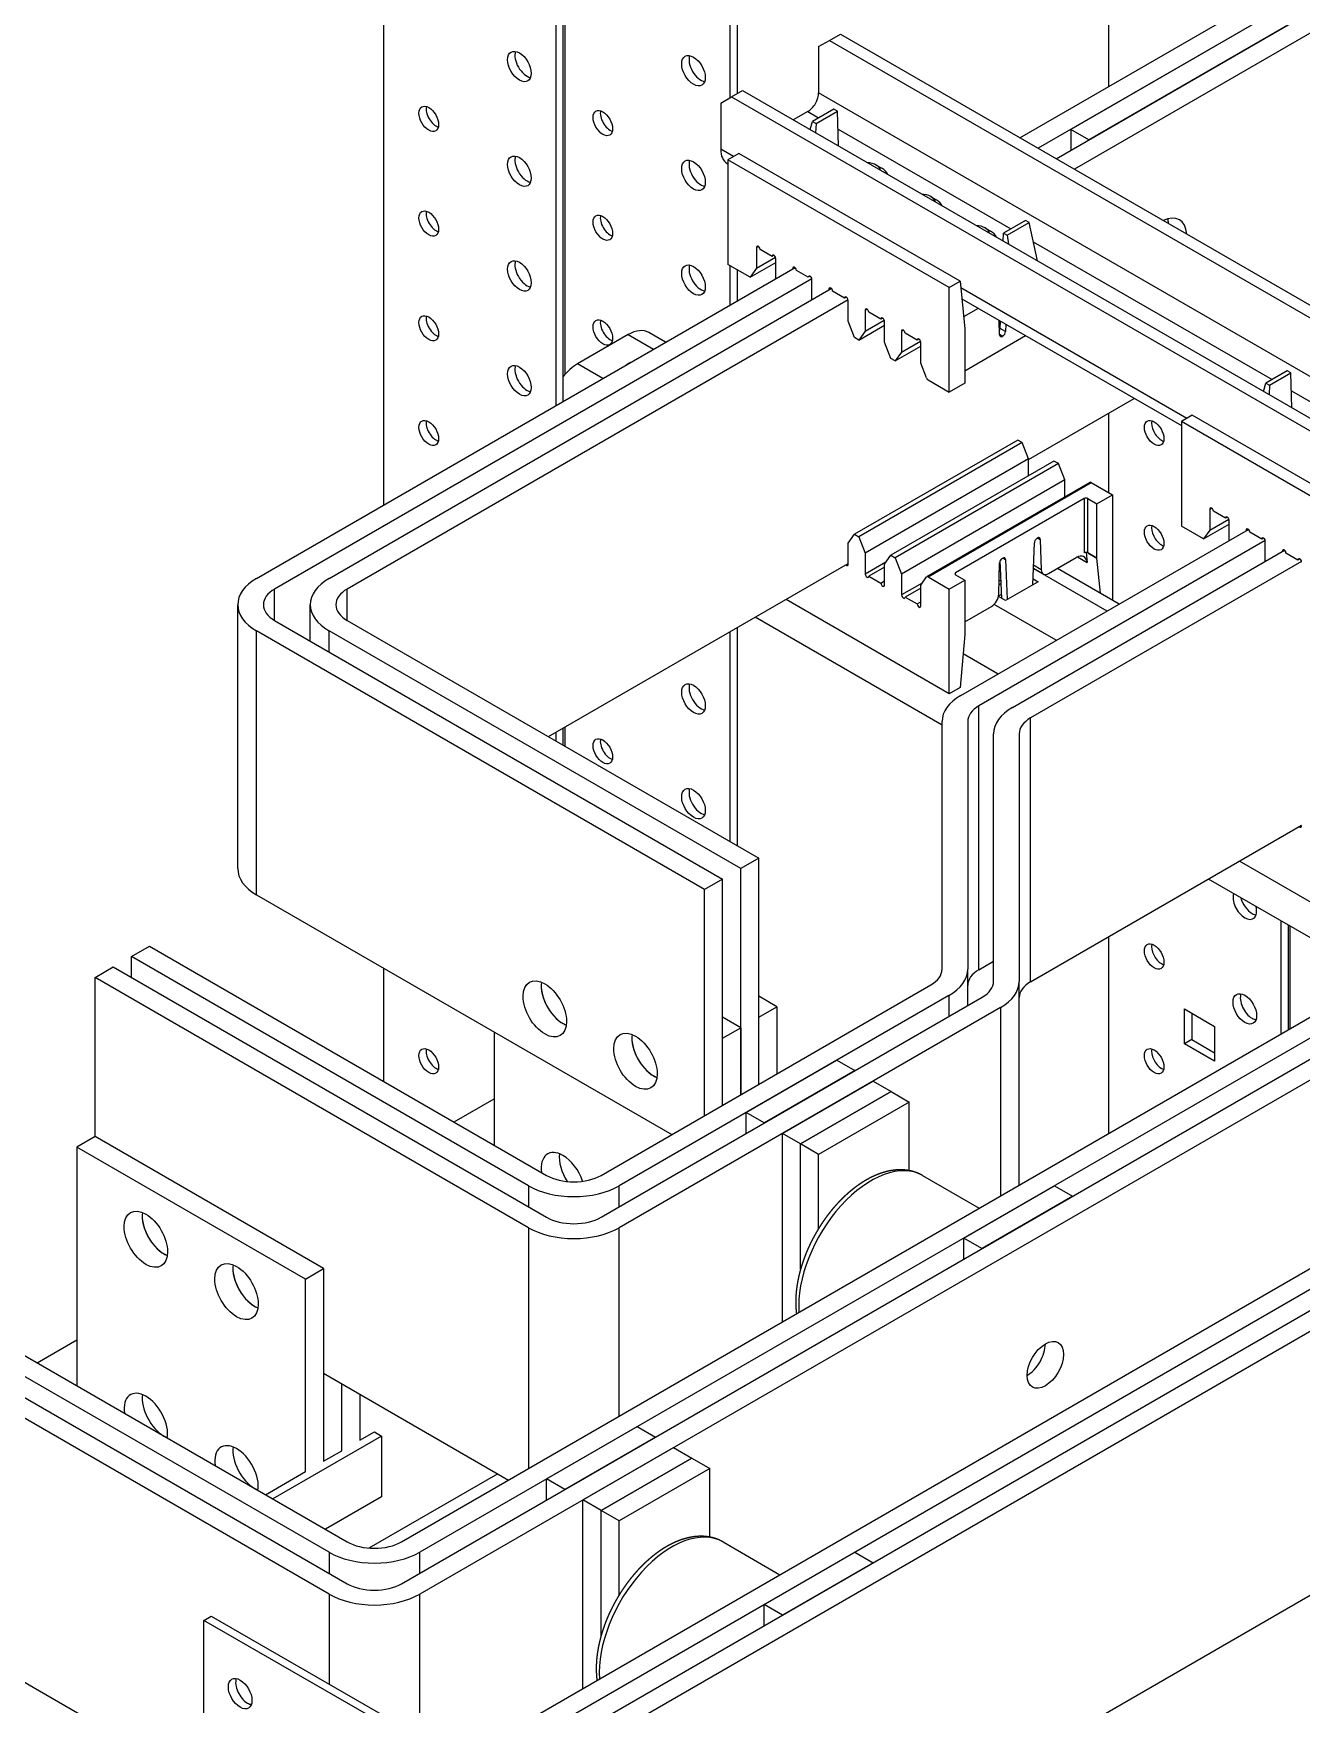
# Model space of a CAD drawing. Header units: millimetres. Extents: x -116965 to 323937, y 291661 to 566926.
# Drawn here: x -25839.8 to -25698.6, y 303419.7 to 303605.8 of the extents above; entities that cross this region are included whole.
import ezdxf

# ---------------------------------------------------------------- set-up
doc = ezdxf.new("R2010")
doc.units = ezdxf.units.MM
doc.layers.add('ALPHA', color=255, linetype='Continuous')

msp = doc.modelspace()

# ---------------------------------------------------------------- linework, layer by layer
at = {"layer": 'ALPHA'}
for p, q in [((-25720.045655, 303599.923633), (-25720.045655, 303745.02674)), ((-25780.654808, 303709.10089), (-25780.654808, 303567.820736)), ((-25761.461909, 303698.953004), (-25761.461909, 303599.107136)), ((-25800.857859, 303698.369792), (-25800.857859, 303553.266686)), ((-25762.270031, 303698.486435), (-25762.270031, 303598.640567)), ((-25780.856838, 303687.755337), (-25780.856838, 303564.81428)), ((-25781.66496, 303687.288767), (-25781.66496, 303564.347711)), ((-25729.94515, 303594.208157), (-25680.656896, 303622.664744)), ((-25678.778012, 303621.41667), (-25727.924845, 303593.041733)), ((-25725.90454, 303591.87531), (-25676.616286, 303620.331896)), ((-25674.737402, 303619.083823), (-25723.884235, 303590.708886)), ((-25691.963414, 303613.804075), (-25724.288296, 303595.141296)), ((-25689.943109, 303612.637651), (-25722.267991, 303593.974872)), ((-25751.158354, 303605.055897), (-25749.94617, 303605.755751)), ((-25749.94617, 303605.755751), (-25577.614146, 303506.259811)), ((-25752.370537, 303604.356043), (-25751.158354, 303605.055897)), ((-25752.370537, 303604.356043), (-25752.370537, 303599.223779)), ((-25751.158354, 303605.055897), (-25577.614146, 303504.860103)), ((-25763.280184, 303598.057355), (-25762.068001, 303598.757209)), ((-25762.068001, 303598.757209), (-25760.855818, 303599.457064)), ((-25762.068001, 303598.757209), (-25580.644604, 303494.012362)), ((-25760.855818, 303599.457064), (-25579.432421, 303494.712216)), ((-25577.614146, 303498.32813), (-25752.370537, 303599.223779)), ((-25763.280184, 303598.057355), (-25763.280184, 303592.925091)), ((-25753.58272, 303597.124216), (-25755.198964, 303596.191077)), ((-25753.58272, 303597.124216), (-25752.370537, 303596.424362)), ((-25750.677012, 303597.402119), (-25753.06036, 303596.026092)), ((-25752.656299, 303595.792807), (-25750.272951, 303597.168834)), ((-25750.272951, 303597.168834), (-25750.677012, 303597.402119)), ((-25750.15233, 303593.277402), (-25750.272951, 303597.168834)), ((-25753.321015, 303595.106843), (-25753.06036, 303596.026092)), ((-25753.06036, 303596.026092), (-25752.656299, 303595.792807)), ((-25752.656299, 303595.792807), (-25752.7056, 303594.751533)), ((-25750.211232, 303595.177687), (-25730.955303, 303584.060271)), ((-25724.288296, 303595.141296), (-25724.288296, 303592.808449)), ((-25722.267991, 303593.974872), (-25724.288296, 303595.141296)), ((-25761.86597, 303592.108594), (-25763.280184, 303592.925091)), ((-25762.570104, 303591.355569), (-25762.472062, 303591.298965)), ((-25761.259879, 303592.458521), (-25762.472062, 303591.758667)), ((-25762.472062, 303591.758667), (-25762.472062, 303580.09443)), ((-25737.82434, 303577.528298), (-25762.472062, 303591.758667)), ((-25736.612157, 303578.228152), (-25761.259879, 303592.458521)), ((-25745.945966, 303591.152127), (-25745.339875, 303590.8022)), ((-25739.885051, 303587.652856), (-25739.27896, 303587.302929)), ((-25733.824136, 303584.153585), (-25733.218044, 303583.803658)), ((-25731.797096, 303582.680003), (-25731.763425, 303583.593701)), ((-25729.339059, 303584.99341), (-25731.763425, 303583.593701)), ((-25731.763425, 303583.593701), (-25731.359364, 303583.360417)), ((-25731.359364, 303583.360417), (-25728.934998, 303584.760125)), ((-25728.934998, 303584.760125), (-25729.339059, 303584.99341)), ((-25727.981062, 303580.505214), (-25728.934998, 303584.760125)), ((-25759.300183, 303581.995701), (-25759.098153, 303582.112343)), ((-25759.300183, 303581.995701), (-25759.300183, 303579.662854)), ((-25757.562721, 303580.992577), (-25758.896122, 303581.762416)), ((-25731.359364, 303583.360417), (-25731.206421, 303582.338976)), ((-25728.454373, 303582.616358), (-25701.862909, 303567.26377)), ((-25814.999994, 303545.10172), (-25755.004123, 303579.740352)), ((-25760.000037, 303578.667206), (-25762.472062, 303580.09443)), ((-25762.270031, 303579.977788), (-25762.270031, 303575.545378)), ((-25760.000037, 303578.667206), (-25757.15866, 303580.307676)), ((-25759.300183, 303579.662854), (-25757.18326, 303580.885059)), ((-25757.36069, 303581.109219), (-25757.562721, 303580.992577)), ((-25757.15866, 303578.49643), (-25757.15866, 303580.759292)), ((-25755.259573, 303579.662854), (-25755.057542, 303579.779496)), ((-25727.981062, 303580.505214), (-25728.005657, 303580.491014)), ((-25727.979944, 303580.476169), (-25727.981062, 303580.505214)), ((-25753.12524, 303578.492279), (-25812.979689, 303543.935296)), ((-25761.461909, 303579.511218), (-25761.461909, 303576.011947)), ((-25759.300183, 303579.662854), (-25760.000037, 303578.667206)), ((-25755.259573, 303579.662854), (-25755.259573, 303579.592868)), ((-25753.52211, 303578.659729), (-25754.855512, 303579.429569)), ((-25753.32008, 303578.776372), (-25753.52211, 303578.659729)), ((-25753.118049, 303576.163582), (-25753.118049, 303578.426444)), ((-25737.82434, 303577.528298), (-25736.612157, 303578.228152)), ((-25736.612157, 303578.228152), (-25736.102535, 303572.923549)), ((-25806.918774, 303545.10172), (-25750.963513, 303577.407505)), ((-25749.084629, 303576.159431), (-25804.898469, 303543.935296)), ((-25751.218963, 303577.330006), (-25751.016932, 303577.446649)), ((-25751.218963, 303577.330006), (-25751.218963, 303577.260021)), ((-25749.4815, 303576.326882), (-25750.814902, 303577.096721)), ((-25749.27947, 303576.443524), (-25749.4815, 303576.326882)), ((-25749.077439, 303573.76075), (-25749.077439, 303576.093597)), ((-25737.82434, 303565.864061), (-25737.82434, 303577.528298)), ((-25711.358343, 303562.948002), (-25736.540972, 303577.4872)), ((-25736.42303, 303576.259549), (-25711.964435, 303562.138373)), ((-25747.178352, 303574.997159), (-25746.976322, 303575.113801)), ((-25747.178352, 303574.997159), (-25747.178352, 303572.664311)), ((-25745.44089, 303573.994034), (-25746.774291, 303574.763874)), ((-25745.23886, 303574.110677), (-25745.44089, 303573.994034)), ((-25736.223263, 303574.253555), (-25736.230724, 303574.257863)), ((-25734.585905, 303575.198884), (-25736.223263, 303574.253555)), ((-25773.58374, 303572.279392), (-25779.240594, 303569.013405)), ((-25773.58374, 303572.279392), (-25770.755313, 303570.646398)), ((-25769.416372, 303571.419436), (-25771.298026, 303572.505809)), ((-25748.377585, 303571.95698), (-25749.077439, 303573.76075)), ((-25747.878207, 303571.668664), (-25745.036829, 303573.309134)), ((-25747.178352, 303572.664311), (-25747.878207, 303571.668664)), ((-25747.178352, 303572.664311), (-25745.06143, 303573.886517)), ((-25745.036829, 303571.427902), (-25745.036829, 303573.76075)), ((-25743.137742, 303572.664311), (-25742.935712, 303572.780954)), ((-25743.137742, 303572.664311), (-25743.137742, 303570.331464)), ((-25741.40028, 303571.661187), (-25742.733681, 303572.431027)), ((-25736.102535, 303572.923549), (-25736.10304, 303572.923257)), ((-25736.10304, 303572.923257), (-25736.10304, 303566.857854)), ((-25732.210024, 303572.24262), (-25732.259678, 303573.855837)), ((-25732.242141, 303573.286071), (-25732.141134, 303573.344387)), ((-25732.212412, 303572.320214), (-25731.85155, 303572.11187)), ((-25731.907163, 303572.079762), (-25732.2104, 303572.254836)), ((-25732.154882, 303572.971323), (-25732.125148, 303573.778166)), ((-25731.548791, 303572.621396), (-25732.154882, 303572.971323)), ((-25731.519057, 303573.428239), (-25731.548791, 303572.621396)), ((-25747.878207, 303571.668664), (-25748.377585, 303571.95698)), ((-25744.336975, 303569.624133), (-25745.036829, 303571.427902)), ((-25743.837597, 303569.335817), (-25740.996219, 303570.976287)), ((-25743.137742, 303570.331464), (-25741.02082, 303571.55367)), ((-25741.198249, 303571.777829), (-25741.40028, 303571.661187)), ((-25740.996219, 303569.095055), (-25740.996219, 303571.427902)), ((-25736.10304, 303568.257563), (-25729.333111, 303572.166183)), ((-25731.85155, 303572.11187), (-25731.907163, 303572.079762)), ((-25776.412167, 303567.380412), (-25779.240594, 303569.013405)), ((-25743.837597, 303569.335817), (-25744.336975, 303569.624133)), ((-25743.137742, 303570.331464), (-25743.837597, 303569.335817)), ((-25740.354686, 303567.4416), (-25740.996219, 303569.095055)), ((-25740.179722, 303567.223942), (-25737.82434, 303565.864061)), ((-25736.10304, 303566.857854), (-25737.82434, 303565.864061)), ((-25702.813388, 303565.946251), (-25702.552733, 303566.8655)), ((-25700.169385, 303568.241526), (-25702.552733, 303566.8655)), ((-25702.552733, 303566.8655), (-25702.148672, 303566.632215)), ((-25702.148672, 303566.632215), (-25699.765324, 303568.008242)), ((-25699.765324, 303568.008242), (-25700.169385, 303568.241526)), ((-25699.644702, 303564.116809), (-25699.765324, 303568.008242)), ((-25728.995607, 303558.363957), (-25717.211281, 303565.167641)), ((-25702.148672, 303566.632215), (-25702.197973, 303565.590941)), ((-25699.703605, 303566.017095), (-25680.447675, 303554.899679)), ((-25720.045655, 303554.666394), (-25720.045655, 303563.531214)), ((-25710.752252, 303563.297929), (-25711.964435, 303562.598075)), ((-25686.10453, 303549.06756), (-25710.752252, 303563.297929)), ((-25711.964435, 303562.598075), (-25711.964435, 303550.933838)), ((-25687.316713, 303548.367706), (-25711.964435, 303562.598075)), ((-25730.194839, 303560.526028), (-25748.377585, 303550.028215)), ((-25729.695461, 303560.237712), (-25747.878207, 303549.739899)), ((-25729.695461, 303560.237712), (-25730.194839, 303560.526028)), ((-25728.995607, 303558.433942), (-25729.695461, 303560.237712)), ((-25728.995607, 303558.433942), (-25747.178352, 303547.936129)), ((-25726.154229, 303558.193181), (-25744.336975, 303547.695368)), ((-25725.654851, 303557.904865), (-25743.837597, 303547.407051)), ((-25728.995607, 303556.552711), (-25728.995607, 303558.433942)), ((-25725.654851, 303557.904865), (-25726.154229, 303558.193181)), ((-25724.954996, 303556.101095), (-25725.654851, 303557.904865)), ((-25724.954996, 303556.101095), (-25743.137742, 303545.603282)), ((-25722.139834, 303555.807141), (-25740.322579, 303545.309328)), ((-25740.179722, 303545.295177), (-25721.996977, 303555.79299)), ((-25724.954996, 303554.181806), (-25724.954996, 303556.101095)), ((-25721.996977, 303555.79299), (-25719.641594, 303554.433109)), ((-25722.777108, 303554.022528), (-25737.113193, 303545.745586)), ((-25722.777108, 303554.022528), (-25722.777108, 303547.957125)), ((-25722.373047, 303554.022528), (-25721.362894, 303553.439316)), ((-25722.373047, 303547.957125), (-25722.373047, 303554.022528)), ((-25721.362894, 303553.439316), (-25719.641594, 303554.433109)), ((-25719.641594, 303554.433109), (-25719.641594, 303542.768872)), ((-25721.362894, 303547.373913), (-25721.362894, 303553.439316)), ((-25708.792556, 303552.835109), (-25708.590525, 303552.951751)), ((-25708.792556, 303552.835109), (-25708.792556, 303550.502261)), ((-25707.055093, 303551.831984), (-25708.388495, 303552.601824)), ((-25706.853063, 303551.948627), (-25707.055093, 303551.831984)), ((-25749.077439, 303549.032568), (-25748.377585, 303550.028215)), ((-25748.377585, 303550.028215), (-25747.878207, 303549.739899)), ((-25736.528677, 303532.085971), (-25704.496496, 303550.57976)), ((-25709.49241, 303549.506614), (-25711.964435, 303550.933838)), ((-25709.49241, 303549.506614), (-25706.651032, 303551.147084)), ((-25708.792556, 303550.502261), (-25709.49241, 303549.506614)), ((-25708.792556, 303550.502261), (-25706.675633, 303551.724467)), ((-25706.651032, 303549.335838), (-25706.651032, 303551.5987)), ((-25704.751946, 303550.502261), (-25704.549915, 303550.618904)), ((-25704.751946, 303550.502261), (-25704.751946, 303550.432276)), ((-25703.014483, 303549.499137), (-25704.347885, 303550.268977)), ((-25749.077439, 303546.69972), (-25749.077439, 303549.032568)), ((-25747.878207, 303549.739899), (-25747.178352, 303547.936129)), ((-25702.617612, 303549.331686), (-25734.508372, 303530.919548)), ((-25730.791011, 303530.73292), (-25700.455886, 303548.246912)), ((-25728.513369, 303544.412008), (-25728.34151, 303549.075483)), ((-25728.03875, 303549.585009), (-25727.983137, 303549.617117)), ((-25727.972561, 303549.62301), (-25727.680276, 303549.454259)), ((-25727.680276, 303549.454259), (-25727.576624, 303546.086696)), ((-25702.812453, 303549.615779), (-25703.014483, 303549.499137)), ((-25702.610422, 303547.00299), (-25702.610422, 303549.265852)), ((-25700.711335, 303548.169414), (-25700.509305, 303548.286056)), ((-25700.711335, 303548.169414), (-25700.711335, 303548.099429)), ((-25782.473082, 303527.488722), (-25749.077439, 303546.769706)), ((-25747.178352, 303547.936129), (-25747.178352, 303545.603282)), ((-25744.871242, 303546.935293), (-25747.178352, 303545.603282)), ((-25745.036829, 303546.373122), (-25746.774291, 303545.369997)), ((-25745.036829, 303546.69972), (-25744.336975, 303547.695368)), ((-25745.036829, 303544.366873), (-25745.036829, 303546.69972)), ((-25744.336975, 303547.695368), (-25743.837597, 303547.407051)), ((-25743.837597, 303547.407051), (-25743.137742, 303545.603282)), ((-25732.313676, 303543.351757), (-25732.210024, 303546.839008)), ((-25731.974638, 303542.890817), (-25732.136567, 303547.097855)), ((-25731.907163, 303547.35158), (-25731.85155, 303547.383688)), ((-25731.838387, 303547.390957), (-25731.548791, 303547.223759)), ((-25731.548791, 303547.223759), (-25731.376931, 303542.75873)), ((-25698.577002, 303546.998839), (-25728.770706, 303529.566496)), ((-25728.446757, 303546.219542), (-25720.247686, 303541.485806)), ((-25727.340423, 303545.595804), (-25728.446216, 303546.234234)), ((-25727.576624, 303546.086696), (-25728.433423, 303546.581369)), ((-25726.768994, 303545.652408), (-25723.667037, 303547.443324)), ((-25718.908745, 303542.258844), (-25725.777783, 303546.224684)), ((-25723.540329, 303547.508811), (-25722.461494, 303546.885945)), ((-25722.569043, 303548.005403), (-25722.461494, 303546.885945)), ((-25722.387833, 303547.965079), (-25721.363399, 303547.373621)), ((-25721.362894, 303547.373913), (-25722.373047, 303547.957125)), ((-25721.363399, 303547.373621), (-25721.362894, 303547.373913)), ((-25720.987306, 303543.458901), (-25721.363399, 303547.373621)), ((-25698.973873, 303547.16629), (-25700.307274, 303547.936129)), ((-25698.771843, 303547.282932), (-25698.973873, 303547.16629)), ((-25746.774291, 303545.369997), (-25745.44089, 303544.600158)), ((-25745.44089, 303544.600158), (-25745.036829, 303544.833442)), ((-25743.137742, 303545.603282), (-25743.137742, 303543.270435)), ((-25740.830632, 303544.602445), (-25743.137742, 303543.270435)), ((-25740.996219, 303544.366873), (-25740.354686, 303545.27955)), ((-25740.996219, 303542.034025), (-25740.996219, 303544.366873)), ((-25740.179722, 303545.295177), (-25737.82434, 303543.935296)), ((-25737.82434, 303543.935296), (-25736.10304, 303544.929089)), ((-25737.113193, 303545.512301), (-25737.113193, 303545.745586)), ((-25737.113193, 303545.512301), (-25736.10304, 303544.929089)), ((-25736.10304, 303544.929089), (-25736.10304, 303538.863686)), ((-25732.038741, 303544.556247), (-25732.28205, 303544.415772)), ((-25732.053295, 303544.934363), (-25732.270361, 303544.80904)), ((-25727.924845, 303544.751793), (-25731.561394, 303542.65223)), ((-25728.488847, 303545.077419), (-25727.924845, 303544.751793)), ((-25812.979689, 303540.436025), (-25812.979689, 303543.935296)), ((-25804.898469, 303540.436025), (-25804.898469, 303543.935296)), ((-25737.82434, 303532.271059), (-25756.007086, 303542.768872)), ((-25740.996219, 303544.040274), (-25742.733681, 303543.03715)), ((-25742.733681, 303543.03715), (-25741.40028, 303542.26731)), ((-25741.40028, 303542.26731), (-25740.996219, 303542.500595)), ((-25737.82434, 303532.271059), (-25737.82434, 303543.935296)), ((-25731.561394, 303542.65223), (-25732.345456, 303543.104908)), ((-25731.991807, 303543.33687), (-25732.338845, 303543.136507)), ((-25719.641594, 303542.768872), (-25719.716867, 303542.725413)), ((-25817.092089, 303512.791784), (-25817.092089, 303542.18566)), ((-25809.010868, 303538.144625), (-25809.010868, 303542.18566)), ((-25738.620772, 303528.765039), (-25759.441604, 303540.785952)), ((-25736.10304, 303540.263394), (-25733.121306, 303541.984899)), ((-25725.90454, 303538.21982), (-25732.828492, 303542.217366)), ((-25765.098459, 303510.458936), (-25814.999994, 303539.269601)), ((-25814.999994, 303509.875724), (-25814.999994, 303539.269601)), ((-25812.979689, 303540.436025), (-25763.078154, 303511.62536)), ((-25761.057848, 303512.791784), (-25806.918774, 303539.269601)), ((-25806.918774, 303536.936754), (-25806.918774, 303539.269601)), ((-25804.898469, 303540.436025), (-25759.037543, 303513.958207)), ((-25762.270031, 303539.152959), (-25762.270031, 303515.824485)), ((-25761.461909, 303539.619528), (-25761.461909, 303515.357916)), ((-25736.102535, 303538.863978), (-25736.612157, 303532.970913)), ((-25736.10304, 303538.864269), (-25736.102535, 303538.863978)), ((-25736.10304, 303538.863686), (-25736.102535, 303538.863978)), ((-25736.285507, 303536.748162), (-25732.369516, 303534.487264)), ((-25736.612157, 303532.970913), (-25737.82434, 303532.271059)), ((-25734.508372, 303501.525671), (-25734.508372, 303530.919548)), ((-25728.770706, 303500.172619), (-25728.770706, 303529.566496)), ((-25781.66496, 303527.955292), (-25781.66496, 303527.022153)), ((-25780.856838, 303528.421861), (-25780.856838, 303526.555583)), ((-25780.654808, 303528.538503), (-25780.654808, 303526.438941)), ((-25738.620772, 303501.575997), (-25738.620772, 303529.169912)), ((-25735.763629, 303529.169912), (-25735.763629, 303501.575997)), ((-25732.883105, 303500.222946), (-25732.883105, 303527.816861)), ((-25730.025962, 303527.816861), (-25730.025962, 303500.222946)), ((-25798.837554, 303437.79074), (-25653.988869, 303521.419168)), ((-25652.109985, 303520.171094), (-25796.817249, 303436.624317)), ((-25798.837554, 303433.125046), (-25649.948259, 303519.08632)), ((-25648.069375, 303517.838247), (-25796.817249, 303431.958622)), ((-25728.770706, 303500.172619), (-25698.569812, 303517.609113)), ((-25759.037543, 303513.958207), (-25761.057848, 303512.791784)), ((-25761.057848, 303487.597032), (-25761.057848, 303512.791784)), ((-25759.037543, 303488.763456), (-25759.037543, 303513.958207)), ((-25687.316713, 303503.110467), (-25705.499458, 303513.60828)), ((-25763.078154, 303511.62536), (-25765.098459, 303510.458936)), ((-25763.078154, 303486.430608), (-25763.078154, 303511.62536)), ((-25689.943109, 303500.660977), (-25708.933977, 303511.62536)), ((-25814.999994, 303509.875724), (-25768.735008, 303483.164622)), ((-25765.098459, 303485.264185), (-25765.098459, 303510.458936)), ((-25720.045655, 303483.281264), (-25720.045655, 303505.21003)), ((-25700.852757, 303494.362289), (-25700.852757, 303506.959665)), ((-25700.044635, 303494.828859), (-25700.044635, 303506.493096)), ((-25699.842604, 303494.945501), (-25699.842604, 303506.376453)), ((-25828.940099, 303502.993825), (-25826.919794, 303504.160248)), ((-25826.919794, 303504.160248), (-25782.675113, 303478.61557)), ((-25832.98071, 303500.660977), (-25830.960405, 303501.827401)), ((-25830.960405, 303501.827401), (-25782.675113, 303473.949875)), ((-25828.940099, 303500.660977), (-25828.940099, 303502.993825)), ((-25784.695418, 303477.449146), (-25828.940099, 303502.993825)), ((-25800.857859, 303501.710759), (-25800.857859, 303489.113383)), ((-25735.763629, 303497.534962), (-25735.763629, 303501.575997)), ((-25734.508372, 303501.525671), (-25732.883105, 303502.464019)), ((-25832.98071, 303482.931337), (-25832.98071, 303500.660977)), ((-25784.695418, 303472.783451), (-25832.98071, 303500.660977)), ((-25776.614198, 303478.61557), (-25739.876028, 303499.826362)), ((-25730.025962, 303477.519131), (-25730.025962, 303500.222946)), ((-25776.614198, 303473.949875), (-25734.138362, 303498.47331)), ((-25737.855723, 303498.659938), (-25774.593893, 303477.449146)), ((-25757.017238, 303497.394991), (-25759.037543, 303498.561415)), ((-25737.855723, 303498.659938), (-25737.855723, 303496.32709)), ((-25732.118057, 303497.306886), (-25774.593893, 303472.783451)), ((-25761.057848, 303495.062144), (-25763.078154, 303496.228567)), ((-25759.037543, 303496.228567), (-25757.017238, 303497.394991)), ((-25759.037543, 303488.763456), (-25759.037543, 303496.228567)), ((-25757.017238, 303497.394991), (-25757.017238, 303489.929879)), ((-25732.118057, 303497.306886), (-25732.118057, 303476.31126)), ((-25711.620983, 303493.277515), (-25711.620983, 303497.150042)), ((-25711.620983, 303497.150042), (-25708.267276, 303495.213779)), ((-25710.812861, 303496.683472), (-25710.812861, 303493.744085)), ((-25788.533998, 303494.595574), (-25788.533998, 303481.998198)), ((-25763.078154, 303493.89572), (-25761.057848, 303495.062144)), ((-25761.057848, 303495.062144), (-25761.057848, 303487.597032)), ((-25708.267276, 303495.213779), (-25708.267276, 303491.341252)), ((-25763.078154, 303486.430608), (-25763.078154, 303493.89572)), ((-25710.812861, 303493.744085), (-25711.620983, 303493.277515)), ((-25708.267276, 303491.341252), (-25711.620983, 303493.277515)), ((-25710.812861, 303493.744085), (-25708.267276, 303492.274391)), ((-25760.451757, 303485.614112), (-25750.350231, 303491.44623)), ((-25750.350231, 303491.44623), (-25748.329926, 303490.279806)), ((-25748.329926, 303490.279806), (-25758.431452, 303484.447688)), ((-25756.411147, 303483.281264), (-25746.309621, 303489.113383)), ((-25746.309621, 303489.113383), (-25744.289316, 303487.946959)), ((-25792.97867, 303484.564331), (-25788.533998, 303487.130464)), ((-25744.289316, 303487.946959), (-25754.390842, 303482.114841)), ((-25754.390842, 303482.114841), (-25744.289316, 303487.946959)), ((-25742.269011, 303486.780535), (-25752.370537, 303480.948417)), ((-25744.289316, 303487.946959), (-25742.269011, 303486.780535)), ((-25742.269011, 303479.141735), (-25742.269011, 303486.780535)), ((-25758.431452, 303484.447688), (-25760.451757, 303485.614112)), ((-25760.451757, 303483.281264), (-25760.451757, 303485.614112)), ((-25832.98071, 303482.931337), (-25835.001015, 303481.764913)), ((-25807.524865, 303468.234399), (-25832.98071, 303482.931337)), ((-25754.390842, 303482.114841), (-25756.411147, 303483.281264)), ((-25756.411147, 303462.285638), (-25756.411147, 303483.281264)), ((-25835.001015, 303481.764913), (-25835.001015, 303455.170453)), ((-25809.545171, 303467.067975), (-25835.001015, 303481.764913)), ((-25754.390842, 303468.139086), (-25754.390842, 303482.114841)), ((-25752.370537, 303480.948417), (-25754.390842, 303482.114841)), ((-25754.390842, 303468.139086), (-25754.390842, 303482.114841)), ((-25800.857859, 303408.630148), (-25677.893068, 303479.623903)), ((-25752.370537, 303472.700645), (-25752.370537, 303480.948417)), ((-25873.386811, 303477.332503), (-25804.898469, 303437.79074)), ((-25675.872763, 303478.45748), (-25800.857859, 303406.297301)), ((-25784.695418, 303477.449146), (-25784.695418, 303475.116298)), ((-25774.593893, 303475.116298), (-25774.593893, 303477.449146)), ((-25740.797366, 303478.598401), (-25734.476989, 303474.94933)), ((-25736.208096, 303471.617027), (-25726.10657, 303477.449146)), ((-25726.10657, 303477.449146), (-25724.086265, 303476.282722)), ((-25806.918774, 303436.624317), (-25875.407116, 303476.16608)), ((-25800.857859, 303403.964454), (-25675.549514, 303476.31126)), ((-25724.086265, 303476.282722), (-25734.187791, 303470.450604)), ((-25806.918774, 303431.958622), (-25879.447727, 303473.833232)), ((-25877.427422, 303474.999656), (-25804.898469, 303433.125046)), ((-25673.529209, 303475.144836), (-25800.857859, 303401.631606)), ((-25784.695418, 303472.783451), (-25784.695418, 303445.955706)), ((-25774.593893, 303451.787825), (-25774.593893, 303472.783451)), ((-25734.187791, 303470.450604), (-25736.208096, 303471.617027)), ((-25736.208096, 303469.28418), (-25736.208096, 303471.617027)), ((-25809.545171, 303467.067975), (-25807.524865, 303468.234399)), ((-25807.524865, 303468.234399), (-25807.524865, 303446.772203)), ((-25809.545171, 303445.605779), (-25809.545171, 303467.067975)), ((-25839.445687, 303457.736586), (-25835.001015, 303460.302719)), ((-25807.524865, 303456.570162), (-25786.917754, 303444.67264)), ((-25805.50456, 303447.938627), (-25805.50456, 303455.403738)), ((-25803.484255, 303454.237314), (-25803.484255, 303449.10505)), ((-25801.059891, 303449.57162), (-25813.181721, 303442.573078)), ((-25803.484255, 303449.105052), (-25801.868013, 303450.03819)), ((-25801.868013, 303450.03819), (-25801.059891, 303449.57162)), ((-25801.059891, 303449.57162), (-25801.059891, 303442.806363)), ((-25782.675113, 303444.789283), (-25772.573587, 303450.621401)), ((-25770.553282, 303449.454977), (-25780.654808, 303443.622859)), ((-25772.573587, 303450.621401), (-25770.553282, 303449.454977)), ((-25807.524865, 303446.772205), (-25805.504562, 303447.938627)), ((-25778.634503, 303442.456435), (-25768.532977, 303448.288554)), ((-25768.532977, 303448.288554), (-25766.512672, 303447.12213)), ((-25783.281204, 303382.385615), (-25673.529209, 303445.750959)), ((-25766.512672, 303447.12213), (-25776.614198, 303441.290012)), ((-25776.614198, 303441.290012), (-25766.512672, 303447.12213)), ((-25764.492367, 303445.955706), (-25774.593893, 303440.123588)), ((-25766.512672, 303447.12213), (-25764.492367, 303445.955706)), ((-25764.492367, 303438.316906), (-25764.492367, 303445.955706)), ((-25813.989844, 303443.039648), (-25809.545172, 303445.60578)), ((-25788.129938, 303445.372495), (-25802.474105, 303437.090886)), ((-25780.654808, 303443.622859), (-25782.675113, 303444.789283)), ((-25782.675113, 303442.456435), (-25782.675113, 303444.789283)), ((-25801.059891, 303442.806363), (-25807.322836, 303439.19045)), ((-25776.614198, 303441.290012), (-25778.634503, 303442.456435)), ((-25778.634503, 303421.460809), (-25778.634503, 303442.456435)), ((-25776.614198, 303427.314257), (-25776.614198, 303441.290012)), ((-25774.593893, 303440.123588), (-25776.614198, 303441.290012)), ((-25776.614198, 303427.314257), (-25776.614198, 303441.290012)), ((-25774.593893, 303431.875816), (-25774.593893, 303440.123588)), ((-25806.918774, 303436.624317), (-25806.918774, 303434.291469)), ((-25796.817249, 303434.291469), (-25796.817249, 303436.624317)), ((-25763.020722, 303437.773572), (-25756.700345, 303434.124501)), ((-25758.431452, 303430.792198), (-25748.329926, 303436.624317)), ((-25748.329926, 303436.624317), (-25746.309621, 303435.457893)), ((-25746.309621, 303435.457893), (-25756.411147, 303429.625775)), ((-25806.918774, 303431.958622), (-25806.918774, 303421.927378)), ((-25796.817249, 303410.962996), (-25796.817249, 303431.958622)), ((-25756.411147, 303429.625775), (-25758.431452, 303430.792198)), ((-25758.431452, 303428.459351), (-25758.431452, 303430.792198)), ((-25853.991883, 303429.742417), (-25820.858879, 303410.613069)), ((-25820.858879, 303429.042563), (-25820.050757, 303429.509132)), ((-25820.858879, 303407.813652), (-25820.858879, 303429.042563)), ((-25802.474103, 303418.428107), (-25820.858879, 303429.042563)), ((-25820.050757, 303429.509132), (-25800.857859, 303418.428107))]:
    msp.add_line(p, q, dxfattribs=at)
for centre, major_axis, start_param, end_param in [((-25785.705571, 303602.139838), (-0.928571, 1.608333), 0.7853981634, 7.0685834706), ((-25784.897448, 303602.606407), (-0.928571, 1.608333), 0.4501966899, 2.6913959637), ((-25766.310642, 303601.673269), (-0.928571, 1.608333), 0.7853981634, 7.0685834706), ((-25765.50252, 303602.139838), (-0.928571, 1.608333), 0.4501966899, 2.6913959637), ((-25753.58272, 303598.523925), (0.857143, 1.484615), 3.926990817, 5.4977871438), ((-25795.807096, 303596.30772), (-0.771429, 1.336153), 0.7853981634, 7.0685834706), ((-25794.998974, 303596.774289), (-0.771429, 1.336153), 0.5512855984, 2.5903070552), ((-25776.412167, 303595.84115), (-0.771429, 1.336153), 0.7853981634, 7.0685834706), ((-25775.604045, 303596.30772), (-0.771429, 1.336153), 0.5512855984, 2.5903070552), ((-25760.855818, 303594.324799), (1.714286, 2.96923), 2.3561944902, 3.1415926536), ((-25785.705571, 303590.475601), (-0.928571, 1.608333), 0.7853981634, 7.0685834706), ((-25784.897448, 303590.942171), (-0.928571, 1.608333), 0.4501966899, 2.6913959637), ((-25766.310642, 303590.009032), (-0.928571, 1.608333), 0.7853981634, 7.0685834706), ((-25765.50252, 303590.475601), (-0.928571, 1.608333), 0.4501966899, 2.6913959637), ((-25747.117743, 303590.475601), (-1.657143, 0), 3.2442748454, 4.6097067886), ((-25747.117743, 303589.775747), (-2.514286, 0), 3.3765092748, 3.926990817), ((-25741.056828, 303586.97633), (-1.657143, 0), 3.2442748454, 4.6097067886), ((-25741.056828, 303586.276476), (-2.514286, 0), 3.3765092748, 3.926990817), ((-25795.807096, 303584.643483), (-0.771429, 1.336153), 0.7853981634, 7.0685834706), ((-25794.998974, 303585.110052), (-0.771429, 1.336153), 0.5512855984, 2.5903070552), ((-25776.412167, 303584.176913), (-0.771429, 1.336153), 0.7853981634, 7.0685834706), ((-25775.604045, 303584.643483), (-0.771429, 1.336153), 0.5512855984, 2.5903070552), ((-25714.18677, 303581.610781), (2, 3.464102), 5.5720393558, 6.9943312585), ((-25734.995913, 303583.477059), (-1.657143, 0), 3.2442748454, 4.6097067886), ((-25734.995913, 303582.777205), (-2.514286, 0), 3.3765092748, 3.926990817), ((-25716.207075, 303582.777205), (2, 3.464102), 5.5720393558, 5.7537149714), ((-25759.098153, 303581.879059), (-0.142857, 0.247436), 3.926990817, 7.0685834706), ((-25785.705571, 303578.811364), (-0.928571, 1.608333), 0.7853981634, 7.0685834706), ((-25784.897448, 303579.277934), (-0.928571, 1.608333), 0.4501966899, 2.6913959637), ((-25766.310642, 303578.344795), (-0.928571, 1.608333), 0.7853981634, 7.0685834706), ((-25765.50252, 303578.811364), (-0.928571, 1.608333), 0.4501966899, 2.6913959637), ((-25757.36069, 303580.875934), (-0.142857, 0.247436), 3.926990817, 7.0685834706), ((-25755.057542, 303579.546211), (-0.142857, 0.247436), 3.926990817, 7.0685834706), ((-25753.32008, 303578.543087), (-0.142857, 0.247436), 3.926990817, 7.0685834706), ((-25751.016932, 303577.213364), (-0.142857, 0.247436), 3.926990817, 7.0685834706), ((-25749.27947, 303576.210239), (-0.142857, 0.247436), 3.926990817, 7.0685834706), ((-25795.807096, 303572.979246), (-0.771429, 1.336153), 0.7853981634, 7.0685834706), ((-25794.998974, 303573.445815), (-0.771429, 1.336153), 0.5512855984, 2.5903070552), ((-25776.412167, 303572.512676), (-0.771429, 1.336153), 0.7853981634, 7.0685834706), ((-25746.976322, 303574.880516), (-0.142857, 0.247436), 3.926990817, 7.0685834706), ((-25745.23886, 303573.877392), (-0.142857, 0.247436), 3.926990817, 7.0685834706), ((-25736.223263, 303575.653263), (0.857143, 1.484615), 3.9214809141, 3.926990817), ((-25775.604045, 303572.979246), (-0.771429, 1.336153), 0.5512855984, 2.5903070552), ((-25773.58374, 303568.546836), (2.285714, 3.958973), 0, 0.7853981634), ((-25742.935712, 303572.547669), (-0.142857, 0.247436), 3.926990817, 7.0685834706), ((-25732.457642, 303572.811724), (0.214286, 0.371154), 4.8033066959, 5.4543362484), ((-25731.907163, 303572.429689), (0.214286, 0.371154), 2.3911010752, 3.926990817), ((-25731.85155, 303572.461797), (0.214286, 0.371154), 3.926990817, 5.4543362484), ((-25741.198249, 303571.544545), (-0.142857, 0.247436), 3.926990817, 7.0685834706), ((-25785.705571, 303567.147127), (-0.928571, 1.608333), 0.7853981634, 7.0685834706), ((-25784.897448, 303567.613697), (-0.928571, 1.608333), 0.4501966899, 2.6913959637), ((-25779.240594, 303565.280849), (2.285714, 3.958973), 0.7853981634, 1.308996939), ((-25772.169526, 303568.196909), (-2.028571, 0), 5.3297532543, 5.6658210332), ((-25740.179722, 303567.457227), (-0.142857, 0.247436), 1.308996939, 2.3561944902), ((-25795.807096, 303561.315009), (-0.771429, 1.336153), 0.7853981634, 7.0685834706), ((-25714.994892, 303561.315009), (-0.771429, 1.336153), 0.7853981634, 7.0685834706), ((-25794.998974, 303561.781578), (-0.771429, 1.336153), 0.5512855984, 2.5903070552), ((-25714.18677, 303561.781578), (-0.771429, 1.336153), 0.5512855984, 2.3561944902), ((-25714.18677, 303561.781578), (-0.771429, 1.336153), 2.3561944902, 2.5903070552), ((-25721.996977, 303555.559705), (-0.142857, 0.247436), 5.4977871438, 6.2831853072), ((-25722.575077, 303553.905886), (-0.285714, 0), 3.926990817, 5.4977871438), ((-25708.590525, 303552.718466), (-0.142857, 0.247436), 3.926990817, 7.0685834706), ((-25706.853063, 303551.715342), (-0.142857, 0.247436), 3.926990817, 7.0685834706), ((-25714.994892, 303549.650772), (-0.771429, 1.336153), 0.7853981634, 7.0685834706), ((-25714.18677, 303550.117342), (-0.771429, 1.336153), 0.5512855984, 2.3561944902), ((-25704.549915, 303550.385619), (-0.142857, 0.247436), 3.926990817, 7.0685834706), ((-25728.03875, 303549.235082), (0.214286, 0.371154), 0.7853981634, 2.3127435948), ((-25727.983137, 303549.26719), (0.214286, 0.371154), 5.5326937288, 7.0685834706), ((-25722.575077, 303547.840483), (-0.285714, 0), 3.9977395288, 5.4977871438), ((-25714.18677, 303550.117342), (-0.771429, 1.336153), 2.3561944902, 2.5903070552), ((-25702.812453, 303549.382495), (-0.142857, 0.247436), 3.926990817, 7.0685834706), ((-25700.509305, 303548.052772), (-0.142857, 0.247436), 3.926990817, 7.0685834706), ((-25749.27947, 303546.816363), (-0.142857, 0.247436), 2.088602095, 3.926990817), ((-25731.907163, 303547.001653), (0.214286, 0.371154), 0.7853981634, 2.3212879052), ((-25731.85155, 303547.033761), (0.214286, 0.371154), 5.5412380392, 7.0685834706), ((-25723.667037, 303546.043615), (0.857143, 1.484615), 5.6025068989, 7.0685834706), ((-25722.575077, 303547.840483), (-0.285714, 0), 3.926990817, 3.9977395288), ((-25698.771843, 303547.049647), (-0.142857, 0.247436), 3.926990817, 7.0685834706), ((-25809.949232, 303542.18566), (-7.142857, 0), 5.4977871438, 7.0685834706), ((-25801.868011, 303542.18566), (-7.142857, 0), 5.4977871438, 7.0685834706), ((-25746.976322, 303545.48664), (-0.142857, 0.247436), 0.7853981634, 3.926990817), ((-25745.23886, 303544.483515), (-0.142857, 0.247436), 0.7853981634, 3.926990817), ((-25740.179722, 303545.061892), (-0.142857, 0.247436), 5.4977871438, 6.544984695), ((-25736.911162, 303545.628943), (-0.285714, 0), 5.4977871438, 7.0685834706), ((-25726.768994, 303546.585547), (0.571429, 0.989743), 2.3911010752, 3.926990817), ((-25809.949232, 303542.18566), (-4.285714, 0), 5.4977871438, 7.0685834706), ((-25801.868011, 303542.18566), (-4.285714, 0), 5.4977871438, 7.0685834706), ((-25742.935712, 303543.153792), (-0.142857, 0.247436), 0.7853981634, 3.926990817), ((-25733.121306, 303542.918038), (0.571429, 0.989743), 3.926990817, 5.4628805587), ((-25741.198249, 303542.150668), (-0.142857, 0.247436), 0.7853981634, 3.926990817), ((-25766.310642, 303531.687847), (-0.928571, 1.608333), 0.7853981634, 7.0685834706), ((-25765.50252, 303532.154417), (-0.928571, 1.608333), 0.4501966899, 2.6913959637), ((-25731.477914, 303529.169912), (-7.142857, 0), 5.4977871438, 6.2831853072), ((-25731.477914, 303529.169912), (-4.285714, 0), 5.4977871438, 6.2831853072), ((-25725.740248, 303527.816861), (-7.142857, 0), 5.4977871438, 6.2831853072), ((-25725.740248, 303527.816861), (-4.285714, 0), 5.4977871438, 6.2831853072), ((-25776.412167, 303525.855729), (-0.771429, 1.336153), 0.7853981634, 7.0685834706), ((-25775.604045, 303526.322298), (-0.771429, 1.336153), 0.5512855984, 2.5903070552), ((-25766.310642, 303520.02361), (-0.928571, 1.608333), 0.7853981634, 7.0685834706), ((-25765.50252, 303520.49018), (-0.928571, 1.608333), 0.4501966899, 2.6913959637), ((-25698.771843, 303517.65577), (-0.142857, 0.247436), 2.088602095, 3.926990817), ((-25809.949232, 303512.791784), (-7.142857, 0), 0, 0.7853981634), ((-25704.893367, 303508.825943), (-0.928571, 1.608333), 0.4726314415, 2.3561944902), ((-25704.085245, 303509.292513), (-0.928571, 1.608333), 1.0981648853, 2.3561944902), ((-25704.893367, 303508.825943), (-0.928571, 1.608333), 2.3561944902, 4.2397575389), ((-25704.085245, 303509.292513), (-0.928571, 1.608333), 2.3561944902, 2.6913959637), ((-25714.994892, 303502.993825), (-0.771429, 1.336153), 0.7853981634, 7.0685834706), ((-25714.18677, 303503.460394), (-0.771429, 1.336153), 0.5512855984, 2.3561944902), ((-25742.906486, 303501.575997), (-4.285714, 0), 2.3561944902, 3.1415926536), ((-25742.906486, 303501.575997), (-7.142857, 0), 2.3561944902, 3.1415926536), ((-25731.477914, 303499.776035), (-4.285714, 0), 5.4977871438, 6.2831853072), ((-25714.18677, 303503.460394), (-0.771429, 1.336153), 2.3561944902, 2.5903070552), ((-25782.877143, 303497.161706), (-1.714286, 2.96923), 0.7853981634, 7.0685834706), ((-25780.856838, 303498.32813), (-1.714286, 2.96923), 0.6301372461, 2.5114554075), ((-25780.856838, 303498.32813), (-1.714286, 2.96923), 0.6301372461, 2.3561944902), ((-25737.168819, 303500.222946), (-4.285714, 0), 2.3561944902, 3.1415926536), ((-25737.168819, 303500.222946), (-7.142857, 0), 2.3561944902, 3.1415926536), ((-25725.740248, 303498.422984), (-4.285714, 0), 5.4977871438, 6.2831853072), ((-25704.893367, 303497.161706), (-0.928571, 1.608333), 0.7853981634, 7.0685834706), ((-25704.085245, 303497.628276), (-0.928571, 1.608333), 0.4501966899, 2.3561944902), ((-25704.085245, 303497.628276), (-0.928571, 1.608333), 2.3561944902, 2.6913959637), ((-25780.856838, 303498.32813), (-1.714286, 2.96923), 2.3561944902, 2.5114554075), ((-25772.775618, 303491.329588), (-1.714286, 2.96923), 0.7853981634, 7.0685834706), ((-25770.755313, 303492.496011), (-1.714286, 2.96923), 0.6301372461, 2.5114554075), ((-25770.755313, 303492.496011), (-1.714286, 2.96923), 0.6301372461, 2.3561944902), ((-25795.807096, 303491.329588), (-0.771429, 1.336153), 0.7853981634, 7.0685834706), ((-25794.998974, 303491.796157), (-0.771429, 1.336153), 0.5512855984, 2.5903070552), ((-25714.994892, 303491.329588), (-0.771429, 1.336153), 0.7853981634, 7.0685834706), ((-25714.18677, 303491.796157), (-0.771429, 1.336153), 0.5512855984, 2.3561944902), ((-25714.18677, 303491.796157), (-0.771429, 1.336153), 2.3561944902, 2.5903070552), ((-25770.755313, 303492.496011), (-1.714286, 2.96923), 2.3561944902, 2.5114554075), ((-25780.856838, 303478.032358), (-1.714286, 2.96923), 5.4977871438, 7.2360315498), ((-25778.836533, 303479.198781), (-1.714286, 2.96923), 0.6301372461, 1.6673895831), ((-25780.856838, 303478.032358), (-1.714286, 2.96923), 4.3664481634, 5.4977871438), ((-25746.511652, 303468.700968), (5.714286, 9.897433), 0, 2.4312649813), ((-25779.644655, 303480.365205), (-7.142857, 0), 0.7853981634, 2.3561944902), ((-25779.644655, 303480.365205), (-4.285714, 0), 0.7853981634, 2.3561944902), ((-25827.323855, 303471.500385), (-1.714286, 2.96923), 0.7853981634, 7.0685834706), ((-25825.30355, 303472.666809), (-1.714286, 2.96923), 0.6301372461, 2.5114554075), ((-25825.30355, 303472.666809), (-1.714286, 2.96923), 0.6301372461, 2.3561944902), ((-25779.644655, 303475.69951), (-4.285714, 0), 0.7853981634, 2.3561944902), ((-25779.644655, 303475.69951), (-7.142857, 0), 0.7853981634, 2.3561944902), ((-25825.30355, 303472.666809), (-1.714286, 2.96923), 2.3561944902, 2.5114554075), ((-25817.22233, 303465.668267), (-1.714286, 2.96923), 0.7853981634, 7.0685834706), ((-25815.202025, 303466.83469), (-1.714286, 2.96923), 0.6301372461, 2.5114554075), ((-25815.202025, 303466.83469), (-1.714286, 2.96923), 0.6301372461, 2.3561944902), ((-25815.202025, 303466.83469), (-1.714286, 2.96923), 2.3561944902, 2.5114554075), ((-25727.116723, 303457.503301), (1.428571, 2.474358), 2.3561944902, 8.6393797974), ((-25729.137028, 303458.669724), (1.428571, 2.474358), 3.926990817, 5.4977871438), ((-25729.137028, 303458.669724), (1.428571, 2.474358), 3.926990817, 5.4977871438), ((-25827.323855, 303451.204613), (-1.714286, 2.96923), 5.4977871438, 7.2360315498), ((-25825.30355, 303452.371037), (-1.714286, 2.96923), 0.6301372461, 2.3561944902), ((-25827.323855, 303451.204613), (-1.714286, 2.96923), 3.7595427378, 5.4977871438), ((-25825.30355, 303452.371037), (-1.714286, 2.96923), 2.3561944902, 2.5114554075), ((-25817.22233, 303445.372494), (-1.714286, 2.96923), 5.4977871438, 7.2360315498), ((-25815.202025, 303446.538918), (-1.714286, 2.96923), 0.6301372461, 2.3561944902), ((-25817.22233, 303445.372494), (-1.714286, 2.96923), 3.7595427378, 5.4977871438), ((-25815.202025, 303446.538918), (-1.714286, 2.96923), 2.3561944902, 2.5114554075), ((-25768.735008, 303427.876139), (5.714286, 9.897433), 0, 2.4312649813), ((-25801.868011, 303439.540376), (-7.142857, 0), 0.7853981634, 2.3561944902), ((-25801.868011, 303439.540376), (-4.285714, 0), 0.7853981634, 2.3561944902), ((-25801.868011, 303434.874681), (-4.285714, 0), 0.7853981634, 2.3561944902), ((-25801.868011, 303434.874681), (-7.142857, 0), 0.7853981634, 2.3561944902), ((-25816.818269, 303420.877597), (-0.928571, 1.608333), 0.7853981634, 7.0685834706), ((-25816.010147, 303421.344167), (-0.928571, 1.608333), 0.4501966899, 2.3561944902), ((-25816.010147, 303421.344167), (-0.928571, 1.608333), 2.3561944902, 2.6913959637)]:
    msp.add_ellipse(centre, major_axis=major_axis, ratio=0.5773502692, start_param=start_param, end_param=end_param, dxfattribs=at)
for points in [[(-25740.797366, 303478.598401), (-25740.895245, 303478.653321), (-25740.994452, 303478.705828), (-25741.094936, 303478.755897), (-25741.196646, 303478.803509), (-25741.299529, 303478.848644), (-25741.403532, 303478.891286), (-25741.508601, 303478.931425), (-25741.614683, 303478.96905), (-25741.721726, 303479.004154), (-25741.829677, 303479.036735), (-25741.938484, 303479.066791), (-25742.048097, 303479.094323), (-25742.158465, 303479.119336), (-25742.269541, 303479.141836), (-25742.381277, 303479.161832), (-25742.493629, 303479.179334), (-25742.606551, 303479.194355), (-25742.720003, 303479.206909), (-25742.833944, 303479.21701), (-25742.952011, 303479.224882), (-25743.070516, 303479.23018), (-25743.189422, 303479.232925), (-25743.308692, 303479.233137), (-25743.428291, 303479.23084), (-25743.548185, 303479.226056), (-25743.668345, 303479.218808), (-25743.78874, 303479.20912), (-25743.909343, 303479.197016), (-25744.030127, 303479.18252), (-25744.151066, 303479.165654), (-25744.272138, 303479.146444), (-25744.393319, 303479.124912), (-25744.514589, 303479.101082), (-25744.635925, 303479.074977), (-25744.757309, 303479.046619), (-25744.878722, 303479.016032), (-25745.000145, 303478.983237), (-25745.12156, 303478.948256), (-25745.242951, 303478.91111), (-25745.379073, 303478.866892), (-25745.515121, 303478.820007), (-25745.651071, 303478.770482), (-25745.786902, 303478.718347), (-25745.922592, 303478.66363), (-25746.05812, 303478.606358), (-25746.193464, 303478.546559), (-25746.328603, 303478.484258), (-25746.463516, 303478.419483), (-25746.598182, 303478.352261), (-25746.732579, 303478.282617), (-25746.866686, 303478.210576), (-25747.000482, 303478.136166), (-25747.133944, 303478.059412), (-25747.267053, 303477.980339), (-25747.399785, 303477.898973), (-25747.532118, 303477.81534), (-25747.664031, 303477.729465), (-25747.7955, 303477.641374), (-25747.926504, 303477.551094), (-25748.060554, 303477.456111), (-25748.194064, 303477.358873), (-25748.327008, 303477.25941), (-25748.459362, 303477.157749), (-25748.591098, 303477.05392), (-25748.722193, 303476.947952), (-25748.85262, 303476.839874), (-25748.982353, 303476.729717), (-25749.111365, 303476.617511), (-25749.239631, 303476.503286), (-25749.367124, 303476.387072), (-25749.493818, 303476.268901), (-25749.619686, 303476.148804), (-25749.744701, 303476.026814), (-25749.868837, 303475.902961), (-25749.992067, 303475.777279), (-25750.114363, 303475.649801), (-25750.2357, 303475.520559), (-25750.356051, 303475.389588), (-25750.475388, 303475.25692), (-25750.592826, 303475.123577), (-25750.709213, 303474.988631), (-25750.824523, 303474.852115), (-25750.93873, 303474.714063), (-25751.051808, 303474.574512), (-25751.163732, 303474.433495), (-25751.274476, 303474.291048), (-25751.384014, 303474.147208), (-25751.492321, 303474.00201), (-25751.599372, 303473.85549), (-25751.705141, 303473.707685), (-25751.809605, 303473.558632), (-25751.912737, 303473.408369), (-25752.014514, 303473.256931), (-25752.114912, 303473.104358), (-25752.213906, 303472.950687), (-25752.311473, 303472.795956), (-25752.407588, 303472.640204), (-25752.502229, 303472.483468), (-25752.595373, 303472.325788), (-25752.686614, 303472.167872), (-25752.776326, 303472.009096), (-25752.864485, 303471.8495), (-25752.951071, 303471.689122), (-25753.036063, 303471.528001), (-25753.119438, 303471.366177), (-25753.201176, 303471.203688), (-25753.281256, 303471.040574), (-25753.359659, 303470.876874), (-25753.436364, 303470.712628), (-25753.511351, 303470.547874), (-25753.584602, 303470.382653), (-25753.656098, 303470.217004), (-25753.725819, 303470.050967), (-25753.793748, 303469.88458), (-25753.859865, 303469.717884), (-25753.924155, 303469.550918), (-25753.986599, 303469.383721), (-25754.04718, 303469.216332), (-25754.105882, 303469.048791), (-25754.162899, 303468.880502), (-25754.21799, 303468.712138), (-25754.271138, 303468.543739), (-25754.322329, 303468.375345), (-25754.371545, 303468.206993), (-25754.418774, 303468.038723), (-25754.463999, 303467.870575), (-25754.507206, 303467.702585), (-25754.548381, 303467.534793), (-25754.587511, 303467.367237), (-25754.624581, 303467.199954), (-25754.659578, 303467.032983), (-25754.692489, 303466.866361), (-25754.723301, 303466.700124), (-25754.752002, 303466.534311), (-25754.778578, 303466.368957), (-25754.803017, 303466.204098), (-25754.825307, 303466.039772), (-25754.845436, 303465.876014), (-25754.863393, 303465.712859), (-25754.879276, 303465.549106), (-25754.892928, 303465.386038), (-25754.904338, 303465.22369), (-25754.913493, 303465.062097), (-25754.920382, 303464.901294), (-25754.924992, 303464.741316), (-25754.927311, 303464.582198), (-25754.927327, 303464.423974), (-25754.925027, 303464.266678), (-25754.9204, 303464.110345), (-25754.913432, 303463.955009), (-25754.904111, 303463.800704), (-25754.892424, 303463.647463), (-25754.878358, 303463.495321), (-25754.861899, 303463.344313), (-25754.843033, 303463.194472), (-25754.842597, 303463.19124)], [(-25763.020722, 303437.773572), (-25763.118601, 303437.828492), (-25763.217808, 303437.880999), (-25763.318292, 303437.931068), (-25763.420002, 303437.97868), (-25763.522885, 303438.023815), (-25763.626888, 303438.066457), (-25763.731957, 303438.106596), (-25763.838039, 303438.144221), (-25763.945082, 303438.179325), (-25764.053033, 303438.211906), (-25764.16184, 303438.241962), (-25764.271453, 303438.269494), (-25764.381821, 303438.294507), (-25764.492897, 303438.317007), (-25764.604633, 303438.337003), (-25764.716985, 303438.354505), (-25764.829907, 303438.369526), (-25764.943359, 303438.38208), (-25765.0573, 303438.392181), (-25765.175366, 303438.400053), (-25765.293872, 303438.405351), (-25765.412778, 303438.408096), (-25765.532048, 303438.408308), (-25765.651647, 303438.406011), (-25765.771541, 303438.401227), (-25765.891701, 303438.393979), (-25766.012096, 303438.384291), (-25766.132699, 303438.372187), (-25766.253483, 303438.35769), (-25766.374422, 303438.340825), (-25766.495494, 303438.321615), (-25766.616675, 303438.300083), (-25766.737945, 303438.276253), (-25766.859281, 303438.250148), (-25766.980665, 303438.22179), (-25767.102078, 303438.191203), (-25767.223501, 303438.158408), (-25767.344916, 303438.123427), (-25767.466307, 303438.086281), (-25767.602429, 303438.042063), (-25767.738477, 303437.995178), (-25767.874427, 303437.945653), (-25768.010258, 303437.893518), (-25768.145948, 303437.838801), (-25768.281476, 303437.781529), (-25768.41682, 303437.72173), (-25768.551959, 303437.659429), (-25768.686872, 303437.594654), (-25768.821538, 303437.527432), (-25768.955935, 303437.457788), (-25769.090042, 303437.385747), (-25769.223838, 303437.311337), (-25769.3573, 303437.234583), (-25769.490409, 303437.15551), (-25769.623141, 303437.074144), (-25769.755474, 303436.990511), (-25769.887387, 303436.904636), (-25770.018856, 303436.816545), (-25770.14986, 303436.726265), (-25770.28391, 303436.631282), (-25770.41742, 303436.534044), (-25770.550364, 303436.434581), (-25770.682718, 303436.33292), (-25770.814454, 303436.229091), (-25770.945549, 303436.123123), (-25771.075976, 303436.015045), (-25771.205709, 303435.904888), (-25771.334721, 303435.792682), (-25771.462987, 303435.678457), (-25771.59048, 303435.562243), (-25771.717174, 303435.444072), (-25771.843042, 303435.323975), (-25771.968057, 303435.201985), (-25772.092193, 303435.078132), (-25772.215423, 303434.95245), (-25772.337719, 303434.824972), (-25772.459056, 303434.69573), (-25772.579407, 303434.564759), (-25772.698744, 303434.432091), (-25772.816182, 303434.298748), (-25772.932569, 303434.163802), (-25773.047879, 303434.027285), (-25773.162086, 303433.889234), (-25773.275164, 303433.749683), (-25773.387088, 303433.608666), (-25773.497832, 303433.466219), (-25773.60737, 303433.322379), (-25773.715677, 303433.177181), (-25773.822728, 303433.030661), (-25773.928497, 303432.882856), (-25774.032961, 303432.733803), (-25774.136093, 303432.583539), (-25774.23787, 303432.432102), (-25774.338268, 303432.279529), (-25774.437262, 303432.125858), (-25774.534829, 303431.971127), (-25774.630944, 303431.815375), (-25774.725585, 303431.658639), (-25774.818729, 303431.500959), (-25774.90997, 303431.343043), (-25774.999682, 303431.184267), (-25775.087841, 303431.024671), (-25775.174427, 303430.864293), (-25775.259419, 303430.703172), (-25775.342794, 303430.541348), (-25775.424532, 303430.378859), (-25775.504612, 303430.215745), (-25775.583015, 303430.052045), (-25775.65972, 303429.887799), (-25775.734707, 303429.723045), (-25775.807958, 303429.557824), (-25775.879454, 303429.392175), (-25775.949175, 303429.226138), (-25776.017104, 303429.059751), (-25776.083221, 303428.893055), (-25776.147511, 303428.726089), (-25776.209955, 303428.558892), (-25776.270536, 303428.391503), (-25776.329238, 303428.223962), (-25776.386255, 303428.055673), (-25776.441346, 303427.887309), (-25776.494494, 303427.71891), (-25776.545685, 303427.550516), (-25776.594901, 303427.382164), (-25776.64213, 303427.213894), (-25776.687355, 303427.045745), (-25776.730562, 303426.877756), (-25776.771737, 303426.709964), (-25776.810867, 303426.542408), (-25776.847937, 303426.375125), (-25776.882934, 303426.208154), (-25776.915845, 303426.041532), (-25776.946657, 303425.875295), (-25776.975358, 303425.709482), (-25777.001934, 303425.544128), (-25777.026373, 303425.379269), (-25777.048663, 303425.214943), (-25777.068792, 303425.051185), (-25777.086749, 303424.88803), (-25777.102632, 303424.724277), (-25777.116284, 303424.561209), (-25777.127694, 303424.398861), (-25777.136849, 303424.237268), (-25777.143738, 303424.076465), (-25777.148348, 303423.916487), (-25777.150667, 303423.757369), (-25777.150683, 303423.599145), (-25777.148383, 303423.441849), (-25777.143756, 303423.285516), (-25777.136788, 303423.13018), (-25777.127467, 303422.975875), (-25777.11578, 303422.822634), (-25777.101714, 303422.670492), (-25777.085255, 303422.519484), (-25777.066389, 303422.369643), (-25777.065953, 303422.366411)]]:
    msp.add_open_spline(points, degree=1, knots=[0.7853981634, 0.7853981634, 0.7995729072, 0.8137476509, 0.8279223947, 0.8420971385, 0.8562718823, 0.870446626, 0.8846213698, 0.8987961136, 0.9129708574, 0.9271456011, 0.9413203449, 0.9554950887, 0.9696698324, 0.9838445762, 0.99801932, 1.0121940638, 1.0263688075, 1.0405435513, 1.0547182951, 1.0693476728, 1.0839770506, 1.0986064284, 1.1132358061, 1.1278651839, 1.1424945617, 1.1571239394, 1.1717533172, 1.186382695, 1.2010120727, 1.2156414505, 1.2302708282, 1.244900206, 1.2595295838, 1.2741589615, 1.2887883393, 1.3034177171, 1.3180470948, 1.3326764726, 1.3473058503, 1.3637165476, 1.3801272449, 1.3965379422, 1.4129486395, 1.4293593368, 1.4457700341, 1.4621807314, 1.4785914287, 1.4950021259, 1.5114128232, 1.5278235205, 1.5442342178, 1.5606449151, 1.5770556124, 1.5934663097, 1.609877007, 1.6262877042, 1.6426984015, 1.6591090988, 1.6755197961, 1.6923758766, 1.7092319571, 1.7260880376, 1.7429441181, 1.7598001985, 1.776656279, 1.7935123595, 1.81036844, 1.8272245205, 1.844080601, 1.8609366815, 1.877792762, 1.8946488424, 1.9115049229, 1.9283610034, 1.9452170839, 1.9620731644, 1.9789292449, 1.9957853254, 2.0126414059, 2.0293744642, 2.0461075226, 2.062840581, 2.0795736394, 2.0963066978, 2.1130397562, 2.1297728146, 2.146505873, 2.1632389314, 2.1799719898, 2.1967050482, 2.2134381066, 2.2301711649, 2.2469042233, 2.2636372817, 2.2803703401, 2.2971033985, 2.3138364569, 2.3305695153, 2.3473025737, 2.3639652628, 2.380627952, 2.3972906411, 2.4139533303, 2.4306160194, 2.4472787086, 2.4639413977, 2.4806040869, 2.497266776, 2.5139294652, 2.5305921543, 2.5472548435, 2.5639175326, 2.5805802218, 2.5972429109, 2.6139056001, 2.6305682892, 2.6472309784, 2.6638936675, 2.6805563567, 2.6972821638, 2.714007971, 2.7307337781, 2.7474595852, 2.7641853924, 2.7809111995, 2.7976370067, 2.8143628138, 2.831088621, 2.8478144281, 2.8645402352, 2.8812660424, 2.8979918495, 2.9147176567, 2.9314434638, 2.9481692709, 2.9648950781, 2.9816208852, 2.9983466924, 3.0150724995, 3.0319258194, 3.0487791393, 3.0656324592, 3.0824857791, 3.099339099, 3.1161924189, 3.1330457388, 3.1498990587, 3.1667523786, 3.1836056985, 3.2004590184, 3.2173123383, 3.2341656582, 3.2510189781, 3.267872298, 3.2847256179, 3.2850905822, 3.2850905822], dxfattribs=at)

doc.saveas('drawing.dxf')
